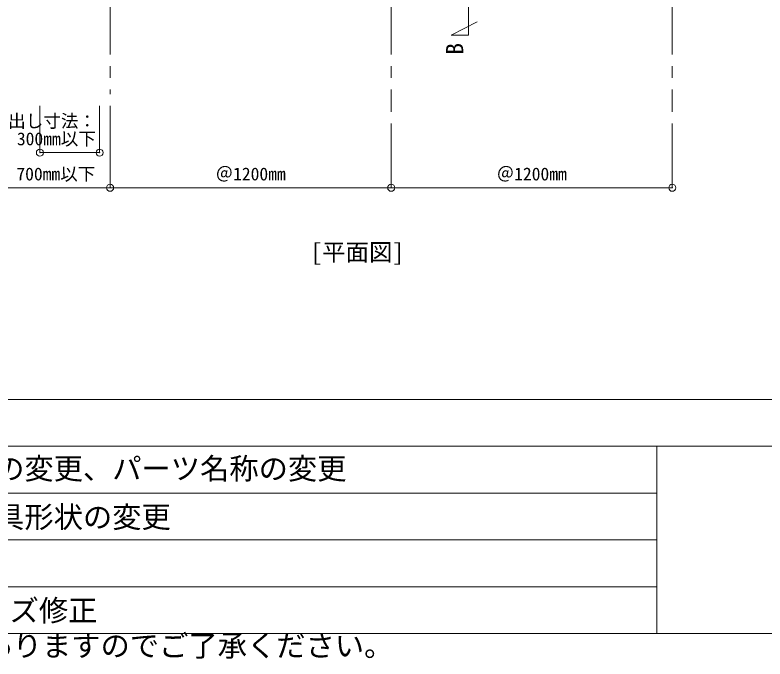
# Model space of a CAD drawing. Units: millimetres on the paper, with parts at other scales. Extents: x -195 to 195, y -140 to 138.
# Drawn here: x -129.8 to -65.8, y -139.7 to -84.7 of the extents above; entities that cross this region are included whole.
import ezdxf
from ezdxf.enums import TextEntityAlignment as Align

# ---------------------------------------------------------------- set-up
doc = ezdxf.new("R2010")
doc.units = ezdxf.units.MM
doc.header["$PDMODE"] = 32
doc.header["$PDSIZE"] = 0.6
doc.linetypes.add('CHAIN2', pattern=[12, 9, -1, 1, -1])
for name, color, linetype, lineweight in [('8-0_中心線', 4, 'CHAIN2', 9), ('8-5_寸法', 4, 'Continuous', 9), ('8-6_文字', 7, 'Continuous', 18), ('F-3_図面枠', 3, 'Continuous', 18)]:
    doc.layers.add(name, color=color, linetype=linetype, lineweight=lineweight)
doc.layers.add('F-6_文字', color=7, linetype='Continuous')
doc.styles.add('ＭＳ ゴシック', font='')
doc.styles.get('ＭＳ ゴシック').set_extended_font_data('MS Gothic')

msp = doc.modelspace()

# ---------------------------------------------------------------- linework, layer by layer
at = {"layer": '8-0_中心線'}
for p, q in [((-121.676, 4.946), (-121.676, -91.435)), ((-97.676, 4.946), (-97.676, -92.935)), ((-73.676, 4.946), (-73.676, -92.935))]:
    msp.add_line(p, q, dxfattribs=at)
at = {"layer": '8-5_寸法'}
for p, q in [((-127.676, -96.435), (-127.676, -92.435)), ((-122.576, -96.435), (-122.576, -92.435)), ((-121.676, -99.435), (-121.676, -92.435)), ((-97.676, -99.435), (-97.676, -93.935)), ((-73.676, -99.435), (-73.676, -93.935)), ((-122.576, -96.435), (-127.676, -96.435)), ((-97.676, -99.435), (-97.676, -96.435)), ((-97.676, -99.435), (-97.676, -96.435)), ((-73.676, -99.435), (-73.676, -96.435)), ((-130.934, -99.435), (-121.676, -99.435)), ((-121.676, -99.435), (-97.676, -99.435)), ((-97.676, -99.435), (-73.676, -99.435))]:
    msp.add_line(p, q, dxfattribs=at)
at = {"layer": '8-5_寸法', "color": 7}
for p in [(-127.676, -96.435), (-122.576, -96.435), (-121.676, -99.435), (-121.676, -99.435), (-121.676, -99.435), (-97.676, -99.435), (-97.676, -99.435), (-73.676, -99.435)]:
    msp.add_point(p, dxfattribs=at)
at = {"layer": '8-6_文字'}
msp.add_line((-91.086, -20.244), (-91.086, -86.403), dxfattribs=at)
msp.add_lwpolyline([(-91.086, -86.403), (-92.55, -86.403), (-90.338, -85.257)], dxfattribs=at)
at = {"layer": 'F-3_図面枠'}
for p, q in [((-190.5, -117.5), (-1.5, -117.5)), ((-195, -121.5), (195, -121.5)), ((-75, -121.5), (-75, -137.5))]:
    msp.add_line(p, q, dxfattribs=at)
at = {"layer": 'F-3_図面枠', "color": 4, "lineweight": 9}
for p, q in [((-190, -125.5), (-75, -125.5)), ((-190, -129.5), (-75, -129.5)), ((-190, -133.5), (-75, -133.5))]:
    msp.add_line(p, q, dxfattribs=at)
at = {"layer": 'F-3_図面枠'}
msp.add_lwpolyline([(-195, 137.5), (-195, -137.5), (195, -137.5)], dxfattribs=at)

# ---------------------------------------------------------------- texts
at = {"layer": '8-5_寸法', "style": 'ＭＳ ゴシック'}
for s, p in [('Ｈバー受けはね出し寸法：', (-140.887, -94.616)), ('300mm以下', (-129.637, -96.135)), ('700mm以下', (-129.68, -99.135)), ('＠1200mm', (-112.676, -99.135)), ('＠1200mm', (-88.676, -99.135))]:
    msp.add_text(s, height=1.1, dxfattribs=at).set_placement(p, align=Align.BOTTOM_LEFT)
at = {"layer": '8-6_文字', "style": 'ＭＳ ゴシック'}
msp.add_text('B', height=1.466, rotation=90, dxfattribs=at).set_placement((-91.086, -88.07), align=Align.BOTTOM_LEFT)
msp.add_text('[平面図]', height=1.466, dxfattribs=at).set_placement((-104.567, -106.103), align=Align.BOTTOM_LEFT)
at = {"layer": 'F-6_文字', "style": 'ＭＳ ゴシック'}
for s, p in [('廻り縁ラインアップの変更、パーツ名称の変更', (-154, -124.878)), ('廃番製品の削除、金具形状の変更', (-154, -129.016)), ('KIRII耐震ビスのサイズ修正', (-154, -137)), ('商品等改良の為、予告無く規格その他を変更することがありますのでご了承ください。', (-195, -140))]:
    msp.add_text(s, height=1.833, dxfattribs=at).set_placement(p, align=Align.BOTTOM_LEFT)

doc.saveas('drawing.dxf')
